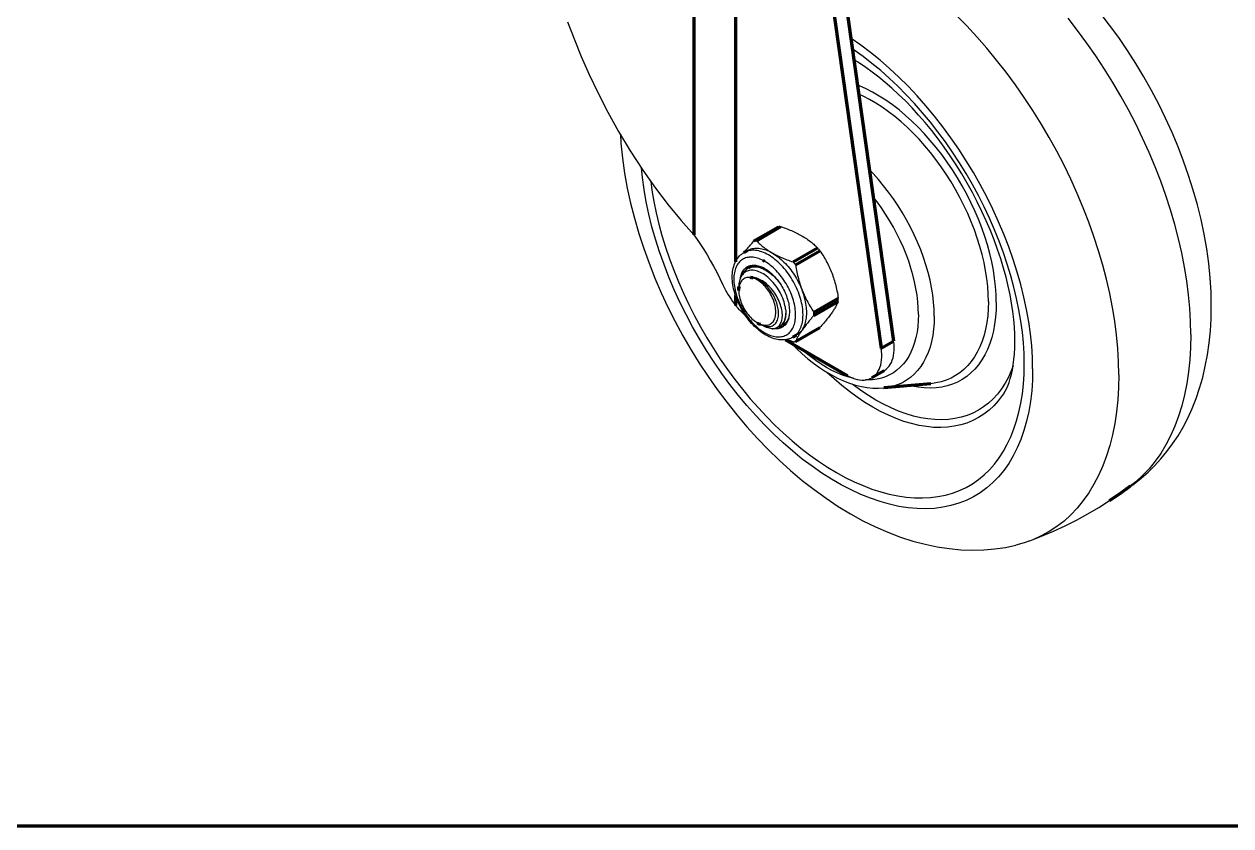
# Model space of a CAD drawing. Header units: millimetres. Extents: x 0 to 559, y 0 to 432.
# Drawn here: x 279.4 to 452, y 0 to 114.8 of the extents above; entities that cross this region are included whole.
import ezdxf

# ---------------------------------------------------------------- set-up
doc = ezdxf.new("R2010")
doc.units = ezdxf.units.MM
doc.layers.add('CAXA0', color=7, linetype='Continuous', lineweight=70)
doc.layers.add('CAXA3', color=7, linetype='Continuous', lineweight=25)

msp = doc.modelspace()

# ---------------------------------------------------------------- linework, layer by layer
at = {"layer": 'CAXA0', "color": 7, "linetype": 'Continuous', "lineweight": 70}
for p, q in [((375.183204, 136.073618), (375.183204, 84.60367)), ((381.138377, 134.200182), (381.138377, 80.735044)), ((395.49156, 127.961207), (403.768155, 69.402439)), ((393.7238, 126.940597), (402.000395, 68.381828)), ((383.785976, 83.731157), (387.275874, 85.746039)), ((384.138622, 83.76266), (387.62852, 85.777541)), ((382.3546, 82.0717), (382.884928, 82.377883)), ((389.383927, 80.73435), (392.873825, 82.749232)), ((389.736573, 80.295656), (393.226471, 82.310538)), ((383.058967, 79.879665), (383.094343, 79.918703)), ((383.571508, 80.255131), (383.585851, 80.260996)), ((385.324256, 80.80647), (385.113439, 80.922327)), ((383.444253, 78.476051), (383.270644, 78.50322)), ((383.621893, 78.432206), (383.444253, 78.476051)), ((381.611939, 76.621867), (381.611935, 77.145572)), ((381.66987, 77.224942), (381.637964, 77.034271)), ((381.138377, 75.928496), (381.138377, 74.515244)), ((392.359226, 73.536181), (395.849124, 75.551062)), ((392.359226, 73.065984), (395.849124, 75.080866)), ((384.263533, 72.029119), (384.586138, 71.842858)), ((384.540739, 71.885847), (384.723694, 71.810005)), ((387.449104, 71.445565), (387.45969, 71.445281)), ((388.137661, 71.763896), (388.00159, 71.708256)), ((388.267132, 71.830968), (388.137661, 71.763896)), ((389.736573, 69.334819), (393.226471, 71.3497)), ((388.283186, 69.58576), (397.126977, 64.47991)), ((389.354569, 69.947326), (389.884897, 70.253509)), ((402.000395, 68.381828), (403.768155, 69.402439)), ((402.394721, 65.153851), (400.626962, 64.13324)), ((409.064986, 63.301336), (402.355094, 62.684721)), ((436.172307, 47.594134), (437.658043, 48.672424)), ((434.6528, 46.563648), (436.172307, 47.594134)), ((436.977577, 48.178568), (437.097214, 48.252333)), ((0, 0), (558.8, 0))]:
    msp.add_line(p, q, dxfattribs=at)
at = {"layer": 'CAXA3', "color": 7, "linetype": 'Continuous', "lineweight": 25}
for points in [[(435.970594, 64.58666), (435.934374, 66.444444), (435.825787, 68.3402), (435.64506, 70.269999), (435.392567, 72.229841), (435.068831, 74.215665), (434.674522, 76.223353), (434.21046, 78.248746), (433.677604, 80.287645), (433.07706, 82.335824), (432.410072, 84.389038), (431.678023, 86.443032), (430.882431, 88.493547), (430.024943, 90.536335), (429.107337, 92.567161), (428.131516, 94.581816), (427.099502, 96.576125), (426.013433, 98.545953), (424.875561, 100.487218), (423.688244, 102.395897), (422.453944, 104.268033), (421.175217, 106.099746), (419.854716, 107.88724), (418.495176, 109.626809), (417.099416, 111.314849), (415.670328, 112.947861), (414.210874, 114.522459), (412.72408, 116.035381)], [(449.203368, 74.398474), (449.161121, 76.419067), (449.035443, 78.462271), (448.827908, 80.524681), (448.539853, 82.604273), (448.172849, 84.696676), (447.729262, 86.794624), (447.211179, 88.893913), (446.620344, 90.991784), (445.95939, 93.082501), (445.230739, 95.161742), (444.436295, 97.226793), (443.578292, 99.273974), (442.659312, 101.298979), (441.681223, 103.299213), (440.645125, 105.27334), (439.5529, 107.21822), (438.406802, 109.130104), (437.208283, 111.006601), (435.959192, 112.84458), (434.661796, 114.640336), (433.318056, 116.390673)], [(357.119975, 115.103354), (358.056235, 112.644042), (359.090509, 110.12503), (360.239037, 107.537064), (361.512494, 104.87094), (362.909432, 102.150645), (364.428331, 99.418334), (366.096273, 96.640183), (367.888706, 93.869013), (369.714224, 91.267128), (371.530898, 88.883023), (373.357114, 86.662633), (375.183204, 84.60367)], [(446.282986, 70.320992), (446.246569, 72.18888), (446.137392, 74.094946), (445.955682, 76.035241), (445.701815, 78.005743), (445.376318, 80.002367), (444.979865, 82.020975), (444.513279, 84.057384), (443.977525, 86.107372), (443.373715, 88.16669), (442.703099, 90.231072), (441.967069, 92.296236), (441.167149, 94.357904), (440.304998, 96.411803), (439.382402, 98.453674), (438.401273, 100.479286), (437.363646, 102.484441), (436.27167, 104.464983), (435.12761, 106.416806), (433.933835, 108.335866), (432.692821, 110.218184), (431.40714, 112.05986), (430.079457, 113.857075), (428.712523, 115.606106)], [(423.647086, 65.417111), (423.611473, 67.059932), (423.506967, 68.730536), (423.333569, 70.428925), (423.090507, 72.15945), (422.778552, 73.91776), (422.400023, 75.690793), (421.954422, 77.478659), (421.442246, 79.281249), (420.867299, 81.085174), (420.229114, 82.890443), (419.528159, 84.697047), (418.769638, 86.491566), (417.953125, 88.273911), (417.079048, 90.044172), (416.153898, 91.7892), (415.177296, 93.508806), (414.149622, 95.203179), (413.078509, 96.859734), (411.963634, 98.478189), (410.805321, 100.058825), (409.612172, 101.589902), (408.383928, 103.071051), (407.120849, 104.502641), (405.832317, 105.874039), (404.518142, 107.184797), (403.178513, 108.435362), (401.823382, 109.616446), (400.452631, 110.727531), (399.066378, 111.769135), (397.674918, 112.733522), (397.640749, 112.755212)], [(422.447427, 66.109719), (422.416419, 67.60948), (422.325253, 69.133986), (422.173927, 70.683236), (421.961828, 72.260846), (421.68957, 73.863201), (421.358996, 75.479452), (420.969711, 77.109693), (420.52211, 78.75383), (420.019223, 80.400731), (419.460676, 82.050415), (418.846844, 83.702864), (418.181882, 85.346889), (417.465444, 86.982433), (416.697877, 88.609555), (415.884376, 90.217236), (415.024632, 91.805346), (414.118954, 93.374017), (413.173476, 94.912627), (412.187927, 96.420973), (411.162577, 97.899259), (410.104368, 99.337477), (409.013077, 100.735354), (407.888927, 102.093162), (406.739529, 103.401708), (405.564712, 104.660659), (404.364647, 105.870348), (403.147459, 107.022585), (401.913031, 108.116981), (400.661481, 109.153925), (399.401281, 110.126397), (398.132373, 111.033959), (397.858481, 111.214707)], [(421.119435, 69.367033), (421.101492, 70.365536), (421.046253, 71.412591), (420.951758, 72.505723), (420.816245, 73.64241), (420.63825, 74.819345), (420.416647, 76.032729), (420.150356, 77.279762), (419.838696, 78.556617), (419.481631, 79.858043), (419.079141, 81.17998), (418.631169, 82.519126), (418.138077, 83.871433), (417.60004, 85.23382), (417.018012, 86.601638), (416.394006, 87.96858), (415.729385, 89.330588), (415.025556, 90.683923), (414.285191, 92.022922), (413.510356, 93.343664), (412.703066, 94.642664), (411.866391, 95.915142), (411.002597, 97.158), (410.114504, 98.367635), (409.206464, 99.538864), (408.281589, 100.668694), (407.342772, 101.754691), (406.394465, 102.792994), (405.440165, 103.781282), (404.48291, 104.717996), (403.5268, 105.600828), (402.574845, 106.428819), (401.630806, 107.200604), (400.700236, 107.913832), (399.787183, 108.567893), (398.894333, 109.163442), (398.07698, 109.668777)], [(418.443518, 74.953185), (418.416727, 76.068828), (418.338489, 77.204261), (418.208804, 78.359483), (418.026966, 79.538115), (417.793681, 80.736537), (417.511064, 81.943885), (417.178665, 83.160239), (416.796934, 84.385518), (416.369331, 85.608616), (415.895438, 86.829513), (415.375673, 88.048228), (414.814748, 89.253714), (414.212288, 90.445851), (413.568667, 91.624758), (412.88972, 92.779749), (412.175126, 93.910607), (411.425206, 95.017549), (410.646757, 96.090541), (409.839521, 97.129273), (409.003757, 98.134055), (408.147042, 99.095778), (407.269183, 100.014051), (406.370373, 100.889265), (405.458759, 101.713487), (404.534224, 102.486253), (403.596884, 103.208026), (402.655238, 103.872263), (401.709245, 104.478442), (400.758945, 105.027086), (399.812952, 105.51322), (398.871306, 105.936278), (398.589187, 106.044795)], [(417.313603, 75.068138), (417.28848, 76.135065), (417.213187, 77.227761), (417.087953, 78.342907), (416.913157, 79.477117), (416.689331, 80.626946), (416.417155, 81.788902), (416.097455, 82.959457), (415.731202, 84.135055), (415.319508, 85.312126), (414.863624, 86.487096), (414.364934, 87.656395), (413.824953, 88.816474), (413.24532, 89.963809), (412.627796, 91.094915), (411.974257, 92.206357), (411.286687, 93.29476), (410.567173, 94.356818), (409.817903, 95.389307), (409.04115, 96.38909), (408.239274, 97.353131), (407.41471, 98.278502), (406.569962, 99.162393), (405.707596, 100.00212), (404.830231, 100.795132), (403.940531, 101.539021), (403.041198, 102.231528), (402.134964, 102.87055), (401.22458, 103.454146), (400.312812, 103.980544), (399.402428, 104.448144), (398.77499, 104.7302)], [(364.675362, 99.006876), (364.756357, 97.726516), (364.976253, 95.601075), (365.28164, 93.456387), (365.670836, 91.297772), (366.14091, 89.134887), (366.689293, 86.972932), (367.314079, 84.814359), (368.012258, 82.665419), (368.780701, 80.531754), (369.617515, 78.41535), (370.52141, 76.317374), (371.490486, 74.240947), (372.522195, 72.19056), (373.614418, 70.169671), (374.764631, 68.182416), (375.970725, 66.232109), (377.231298, 64.321041), (378.544102, 62.452936), (379.906866, 60.631485), (381.318432, 58.858963), (382.777187, 57.138455), (384.280376, 55.474392), (385.825407, 53.87086), (387.410748, 52.330831), (389.033518, 50.858631), (390.689323, 49.459655), (392.376622, 48.136638), (394.092532, 46.893447), (395.83095, 45.73588), (397.591748, 44.665425), (399.370777, 43.686203), (401.156134, 42.805549), (402.947862, 42.023778), (404.741571, 41.343327), (406.518685, 40.77035), (408.272229, 40.304554), (410.004645, 39.942868), (411.711226, 39.684146), (413.388917, 39.526524), (415.035797, 39.467895), (416.648222, 39.506076), (418.222914, 39.638526), (419.75738, 39.862513), (421.248837, 40.175084)], [(423.647086, 65.417111), (423.611473, 63.815412), (423.506967, 62.265477), (423.333569, 60.767306), (423.090507, 59.317439), (422.778552, 57.919335), (422.400023, 56.583381), (421.954422, 55.310038), (421.442246, 54.098845), (420.867299, 52.958796), (420.229114, 51.890423), (419.528159, 50.893195), (418.769638, 49.97452), (417.953125, 49.134981), (417.079048, 48.373996), (416.153898, 47.697215), (415.177296, 47.105265), (414.149622, 46.597521), (413.078509, 46.177753), (411.963634, 45.846616), (410.805321, 45.603455), (409.612172, 45.450076), (408.383928, 45.387148), (407.120849, 45.414003), (405.832317, 45.53044), (404.518142, 45.737127), (403.178513, 46.033397), (401.823382, 46.417049), (400.452631, 46.888734), (399.066378, 47.447801), (397.674918, 48.090098), (396.278213, 48.816244), (394.876301, 49.62562), (393.479596, 50.512213), (392.088136, 51.4766), (390.701883, 52.518204), (389.331133, 53.629289), (387.976001, 54.810373), (386.636372, 56.060938), (385.322197, 57.371695), (384.033665, 58.743093), (382.770586, 60.174684), (381.542343, 61.655833), (380.349194, 63.18691), (379.19088, 64.767546), (378.076005, 66.386001), (377.004892, 68.042556), (375.977218, 69.736929), (375.000616, 71.456535), (374.075467, 73.201563), (373.201389, 74.971824), (372.384876, 76.754169), (371.626356, 78.548688), (370.9254, 80.355292), (370.287215, 82.160561), (369.712268, 83.964486), (369.200092, 85.767076), (368.754492, 87.554942), (368.375962, 89.327975), (368.064007, 91.086285), (367.820945, 92.81681), (367.680685, 94.190621)], [(409.574611, 72.983493), (409.550112, 73.969876), (409.476698, 74.981211), (409.354616, 76.014074), (409.184281, 77.064971), (408.966267, 78.130347), (408.701315, 79.206596), (408.390318, 80.290076), (408.034331, 81.377121), (407.634557, 82.464054), (407.19235, 83.547196), (406.709205, 84.622882), (406.186757, 85.687473), (405.626774, 86.737367), (405.031152, 87.76901), (404.401904, 88.778912), (403.741161, 89.763656), (403.051159, 90.719909), (402.334231, 91.644437), (401.592804, 92.534111), (400.829387, 93.38592), (400.300995, 93.933372)], [(369.02212, 92.253574), (369.192686, 90.984889), (369.464944, 89.382534), (369.795518, 87.766283), (370.184803, 86.136042), (370.632405, 84.491905), (371.135291, 82.845004), (371.693838, 81.19532), (372.30767, 79.542871), (372.972632, 77.898846), (373.68907, 76.263302), (374.456638, 74.63618), (375.270138, 73.028499), (376.129882, 71.440389), (377.03556, 69.871718), (377.981038, 68.333108), (378.966587, 66.824762), (379.991938, 65.346476), (381.050147, 63.908258), (382.141438, 62.510381), (383.265587, 61.152573), (384.414985, 59.844027), (385.589802, 58.585076), (386.789867, 57.375387), (388.007056, 56.22315), (389.241483, 55.128754), (390.493033, 54.09181), (391.753233, 53.119338), (393.022142, 52.211775), (394.299699, 51.368685), (395.577257, 50.595775), (396.854815, 49.893522), (398.132373, 49.261449), (399.401281, 48.703835), (400.661481, 48.221187), (401.913031, 47.812997), (403.147459, 47.482032), (404.364647, 47.228813), (405.564712, 47.052818), (406.739529, 46.955237), (407.888927, 46.936603), (409.013077, 46.996384), (410.104368, 47.134175), (411.162577, 47.350506), (412.187927, 47.644846), (413.173476, 48.015204), (414.118954, 48.462095), (415.024632, 48.985003), (415.884376, 49.580388), (416.697877, 50.248741), (417.465444, 50.989572), (418.181882, 51.797864), (418.846844, 52.674075), (419.460676, 53.617747), (420.019223, 54.622491), (420.52211, 55.688722), (420.969711, 56.816025), (421.358996, 57.996768), (421.68957, 59.231314), (421.961828, 60.519299), (422.173927, 61.852005), (422.325253, 63.226523), (422.416419, 64.645761), (422.447427, 66.109719)], [(407.31478, 73.2134), (407.291905, 74.114537), (407.225304, 75.032016), (407.114976, 75.965836), (406.960254, 76.919262), (406.761806, 77.88903), (406.521634, 78.865351), (406.239317, 79.848291), (405.915276, 80.837784), (405.552783, 81.823842), (405.151448, 82.806431), (404.711661, 83.785584), (404.237861, 84.751419), (403.729703, 85.7038), (403.187532, 86.642862), (402.61682, 87.559127), (402.01728, 88.452364), (401.389198, 89.322802), (400.855303, 90.011521)], [(375.183204, 84.60367), (375.659155, 83.928474), (376.133673, 83.223504), (376.605832, 82.488635), (377.074003, 81.724023), (377.537911, 80.929367), (377.998521, 80.103745), (378.455322, 79.246684), (378.906448, 78.358325), (379.350659, 77.438568)], [(387.275874, 85.746039), (387.333606, 85.753938), (387.391766, 85.760779), (387.450347, 85.76656), (387.509338, 85.771281), (387.568732, 85.774942), (387.62852, 85.777541)], [(387.62852, 85.777541), (387.858449, 85.700114), (388.083516, 85.621742), (388.303721, 85.542424), (388.518768, 85.462316), (388.728954, 85.381263), (388.935161, 85.298802), (389.137536, 85.214896), (389.335932, 85.129583), (389.530796, 85.042508), (389.722242, 84.953619), (389.910156, 84.862969), (390.094632, 84.770369), (390.275704, 84.675755), (390.453338, 84.579192), (390.627535, 84.480678)], [(382.449071, 82.126243), (382.470827, 82.15494), (382.572518, 82.28655), (382.677618, 82.420228), (382.786063, 82.555893), (382.897918, 82.693626), (383.013359, 82.833752), (383.132288, 82.976166), (383.254804, 83.120972), (383.381383, 83.268811), (383.512184, 83.419894), (383.647049, 83.57401), (383.785976, 83.731157)], [(383.785976, 83.731157), (383.843708, 83.739056), (383.901868, 83.745897), (383.960449, 83.751678), (384.01944, 83.7564), (384.078834, 83.760061), (384.138622, 83.76266)], [(384.138622, 83.76266), (384.272734, 83.629913), (384.408483, 83.499973), (384.545868, 83.37284), (384.684623, 83.248685), (384.825016, 83.127337), (384.967846, 83.008285), (385.113179, 82.891447), (385.26095, 82.776905), (385.411771, 82.664402), (385.565735, 82.553873), (385.72275, 82.445383), (385.883142, 82.338878), (386.047021, 82.234339), (386.214278, 82.131784), (386.384912, 82.031213)], [(390.627535, 84.480678), (390.798193, 84.380093), (390.965469, 84.277526), (391.129365, 84.172975), (391.28977, 84.066459), (391.446794, 83.95796), (391.600764, 83.847425), (391.751585, 83.734921), (391.899351, 83.62038), (392.044672, 83.503549), (392.187479, 83.384516), (392.327841, 83.263193), (392.466575, 83.139055), (392.603953, 83.011929), (392.739703, 82.881987), (392.873825, 82.749232)], [(385.479591, 70.25685), (385.242917, 70.400003), (385.008228, 70.554924), (384.775917, 70.721214), (384.546331, 70.898497), (384.319884, 71.086341), (384.097077, 71.284212), (383.878322, 71.491628), (383.663964, 71.708149), (383.454426, 71.933248), (383.250077, 72.166426), (383.051275, 72.407185), (382.858423, 72.654945), (382.671926, 72.909089), (382.492048, 73.16917), (382.318979, 73.434854), (382.153014, 73.705663), (381.994505, 73.981003), (381.843739, 74.260364), (381.701026, 74.543175), (381.566639, 74.828905), (381.440808, 75.117105), (381.32381, 75.407203), (381.215899, 75.698659), (381.117264, 75.991093), (381.028116, 76.284097), (380.948751, 76.576964), (380.879453, 76.868884), (380.820436, 77.159208), (380.771853, 77.447494), (380.733867, 77.733294), (380.706636, 78.016227), (380.690347, 78.295608), (380.685156, 78.57061), (380.691188, 78.841118), (380.708567, 79.106242), (380.737213, 79.364159), (380.777007, 79.614298), (380.827882, 79.856508), (380.889559, 80.089802), (380.96186, 80.313923), (381.04458, 80.528564), (381.137202, 80.732816), (381.239276, 80.92626), (381.350559, 81.108936), (381.470697, 81.280666), (381.59924, 81.441186), (381.735807, 81.590371), (381.880096, 81.728187), (382.031688, 81.854476), (382.19003, 81.969024), (382.3546, 82.0717)], [(385.113439, 80.922327), (384.903976, 81.025974), (384.695868, 81.117413), (384.488629, 81.196807), (384.282745, 81.263993), (384.079673, 81.318476), (383.879452, 81.360159), (383.682042, 81.38914), (383.488785, 81.405222), (383.299712, 81.408315), (383.114791, 81.398509), (382.935276, 81.375869), (382.761201, 81.34031), (382.592531, 81.291917), (382.430408, 81.231019), (382.274877, 81.157531), (382.125892, 81.071537), (381.984463, 80.97362), (381.85064, 80.863699), (381.724374, 80.741856), (381.606518, 80.608914), (381.49713, 80.464798), (381.396152, 80.309585), (381.30427, 80.144324), (381.221543, 79.968949), (381.147911, 79.783526), (381.083872, 79.589313), (381.029491, 79.386248), (380.984704, 79.174392), (380.949813, 78.955179), (380.924885, 78.728559), (380.909854, 78.494583), (380.904821, 78.254834), (380.909854, 78.009274), (380.924885, 77.757941), (380.949813, 77.502538), (380.984704, 77.243038), (381.029492, 76.979466), (381.083872, 76.713609), (381.147911, 76.445451), (381.221544, 76.175008), (381.30427, 75.90411), (381.396153, 75.632755), (381.49713, 75.360946), (381.606519, 75.090523), (381.724374, 74.821496), (381.850641, 74.553855), (381.984463, 74.289413), (382.125893, 74.028191), (382.274878, 73.770168), (382.430409, 73.517092), (382.592532, 73.268994), (382.761202, 73.025843), (382.935277, 72.789284), (383.114793, 72.559363), (383.299713, 72.336034), (383.488787, 72.120809), (383.682044, 71.913742), (383.879453, 71.714778), (384.079675, 71.525271), (384.282747, 71.345273), (384.48863, 71.17473), (384.695868, 71.014831), (384.903976, 70.865973), (385.113439, 70.727759), (385.324256, 70.60019)], [(385.854584, 81.72503), (385.619065, 81.85453), (385.384079, 81.97079), (385.150159, 82.073545), (384.917835, 82.162564), (384.687633, 82.237643), (384.460074, 82.298614), (384.235675, 82.345339), (384.014942, 82.37771), (383.798377, 82.395656), (383.58647, 82.399134), (383.379701, 82.388139), (383.178538, 82.362693), (382.983438, 82.322856), (382.794841, 82.268717), (382.613176, 82.200399), (382.438854, 82.118056), (382.3546, 82.0717)], [(382.884928, 82.377883), (383.040938, 82.460261), (383.203307, 82.530938), (383.371731, 82.589784), (383.545891, 82.636686), (383.725454, 82.671556), (383.910079, 82.694326), (384.099414, 82.704955), (384.293098, 82.703422), (384.490764, 82.68973), (384.692035, 82.663905), (384.896528, 82.625996), (385.103853, 82.576076), (385.313617, 82.514239), (385.525419, 82.440604), (385.738857, 82.355311), (385.953524, 82.258522), (386.169013, 82.15042), (386.384912, 82.031213)], [(389.354569, 69.947326), (389.4369, 69.997151), (389.595369, 70.106951), (389.745365, 70.230122), (389.886546, 70.366386), (390.018594, 70.515433), (390.141209, 70.676926), (390.254114, 70.8505), (390.357052, 71.035759), (390.44979, 71.232287), (390.532119, 71.439636), (390.603852, 71.657337), (390.664826, 71.884897), (390.714904, 72.121801), (390.753971, 72.367512), (390.78194, 72.621473), (390.798746, 72.883109), (390.804352, 73.151828), (390.798746, 73.42702), (390.78194, 73.708062), (390.753971, 73.994318), (390.714904, 74.285139), (390.664826, 74.579866), (390.603852, 74.877832), (390.532119, 75.178361), (390.44979, 75.480773), (390.357052, 75.784383), (390.254114, 76.088503), (390.141209, 76.392444), (390.018594, 76.695518), (389.886546, 76.997037), (389.745365, 77.29632), (389.595369, 77.592687), (389.4369, 77.885468), (389.270315, 78.174), (389.095993, 78.457628), (388.914327, 78.73571), (388.725731, 79.007617), (388.53063, 79.272732), (388.329468, 79.530454), (388.122698, 79.780201), (387.910791, 80.021406), (387.694226, 80.253522), (387.473494, 80.476025), (387.249094, 80.688409), (387.021536, 80.890194), (386.791334, 81.080923), (386.559009, 81.260164), (386.325089, 81.42751), (386.090104, 81.582582), (385.854584, 81.72503)], [(386.384912, 82.031213), (386.559134, 81.932686), (386.736791, 81.836112), (386.917882, 81.741489), (387.102377, 81.648881), (387.290306, 81.558225), (387.481762, 81.469333), (387.67663, 81.382259), (387.875024, 81.296948), (388.077386, 81.213049), (388.283561, 81.130602), (388.493703, 81.049566), (388.70872, 80.96947), (388.928914, 80.890156), (389.153983, 80.811783), (389.383927, 80.73435)], [(386.384912, 82.031213), (386.600812, 81.901127), (386.8163, 81.760409), (387.030968, 81.609327), (387.244406, 81.448169), (387.456208, 81.277242), (387.665971, 81.09687), (387.873297, 80.907397), (388.077789, 80.709183), (388.27906, 80.502606), (388.476726, 80.288058), (388.670411, 80.065949), (388.859746, 79.8367), (389.04437, 79.600747), (389.223933, 79.358541), (389.398093, 79.110541), (389.566518, 78.85722), (389.728887, 78.59906), (389.884891, 78.336551), (390.034233, 78.070194), (390.176629, 77.800496), (390.311808, 77.527969), (390.439512, 77.253132), (390.559498, 76.97651), (390.671537, 76.698627)], [(392.873825, 82.749232), (392.933613, 82.677596), (392.993008, 82.605355), (393.051999, 82.532518), (393.110579, 82.459095), (393.16874, 82.385098), (393.226471, 82.310538)], [(393.226471, 82.310538), (393.36539, 82.103633), (393.500253, 81.896931), (393.63106, 81.69043), (393.757657, 81.484486), (393.880198, 81.278744), (393.999146, 81.072141), (394.114594, 80.864568), (394.226449, 80.656134), (394.334891, 80.446111), (394.439985, 80.23437), (394.541666, 80.02104), (394.639925, 79.805782), (394.734759, 79.588481), (394.826171, 79.369251), (394.91416, 79.148092)], [(384.710928, 79.233234), (384.502359, 79.324297), (384.295608, 79.399526), (384.091326, 79.458655), (383.889963, 79.501463), (383.692693, 79.527614), (383.501165, 79.536955), (383.316558, 79.529676), (383.138994, 79.506037), (382.968493, 79.466145), (382.80565, 79.41015), (382.651141, 79.338295), (382.505189, 79.250633), (382.368386, 79.147382), (382.241363, 79.028873), (382.124481, 78.895234), (382.018049, 78.746408), (381.92296, 78.583201), (381.840226, 78.407323), (381.770138, 78.219802), (381.712771, 78.021335), (381.66837, 77.813563), (381.636888, 77.597773), (381.618137, 77.374764), (381.611935, 77.145572)], [(381.841624, 78.410294), (381.858812, 78.512821), (381.898104, 78.68892), (381.945782, 78.857191), (382.001908, 79.017575), (382.06642, 79.170131), (382.138837, 79.313727), (382.21922, 79.448294), (382.307509, 79.573901), (382.403049, 79.689613), (382.505893, 79.795357), (382.615988, 79.891208), (382.732516, 79.976452), (382.824153, 80.033359)], [(382.111274, 78.876766), (382.191261, 79.038836), (382.290402, 79.20343), (382.400768, 79.354584), (382.521967, 79.49174), (382.653564, 79.614391), (382.795088, 79.722088), (382.907461, 79.79282)], [(382.678003, 79.632988), (382.704387, 79.681661), (382.792659, 79.81834)], [(382.792659, 79.81834), (382.889549, 79.944973), (382.994265, 80.060522), (383.102837, 80.161158)], [(382.824153, 80.033359), (382.855524, 80.051011), (382.984965, 80.114964), (383.119878, 80.167836), (383.260303, 80.209545), (383.406199, 80.240172), (383.556482, 80.259491), (383.711186, 80.267417)], [(382.907461, 79.79282), (382.946028, 79.814437), (383.105837, 79.891104)], [(385.325671, 79.783715), (385.260413, 79.816003), (385.038375, 79.909754), (384.816781, 79.986976), (384.595471, 80.04724), (384.376563, 80.08948), (384.162105, 80.113064), (383.952917, 80.117781), (383.750023, 80.103491), (383.555552, 80.070427), (383.370697, 80.019162), (383.195548, 79.950108), (383.04879, 79.874416)], [(383.094343, 79.918703), (383.203006, 80.019429), (383.319221, 80.10946), (383.442037, 80.188058), (383.571508, 80.255131)], [(383.105837, 79.891104), (383.273936, 79.951813), (383.449712, 79.996348), (383.632527, 80.024556), (383.821711, 80.036345), (384.016575, 80.031686), (384.216406, 80.010611), (384.42047, 79.973216), (384.628022, 79.919657), (384.838299, 79.850154), (385.050531, 79.764983), (385.263938, 79.664485), (385.477737, 79.549056), (385.691144, 79.419147), (385.903376, 79.275269), (386.113653, 79.11798), (386.321205, 78.947894), (386.525269, 78.76567), (386.7251, 78.572016), (386.919964, 78.36768), (387.109148, 78.153453), (387.291963, 77.930163), (387.467739, 77.698673), (387.610638, 77.495673)], [(383.711186, 80.267417), (383.870278, 80.264035), (384.032576, 80.249369), (384.198103, 80.223336), (384.366837, 80.186019), (384.537523, 80.137696), (384.710176, 80.078284), (384.884783, 80.007867), (385.060045, 79.926966), (385.235967, 79.835504)], [(385.235967, 79.835504), (385.412546, 79.733559), (385.588468, 79.621887), (385.76373, 79.500418), (385.938337, 79.369222), (386.11099, 79.229275), (386.281676, 79.080511), (386.45041, 78.922995), (386.615937, 78.757898), (386.778235, 78.585163), (386.937327, 78.404846), (387.092031, 78.218287), (387.242314, 78.02544), (387.38821, 77.82635), (387.528635, 77.622497), (387.663548, 77.413845), (387.792989, 77.200429), (387.915997, 76.983835), (388.032525, 76.76404), (388.14262, 76.541065), (388.245464, 76.316569), (388.341004, 76.09054), (388.429293, 75.862988), (388.509676, 75.635605), (388.582093, 75.408391), (388.646605, 75.181344), (388.702731, 74.956153), (388.750409, 74.73283), (388.789701, 74.511361), (388.820316, 74.293392), (388.842156, 74.07947), (388.855319, 73.869049), (388.859805, 73.662126)], [(385.744537, 80.540687), (385.535074, 80.678901), (385.324256, 80.80647)], [(385.324256, 70.60019), (385.535074, 70.484333), (385.744537, 70.380686), (385.952645, 70.289247), (386.159884, 70.209853), (386.365768, 70.142667), (386.56884, 70.088184), (386.769061, 70.046501), (386.966471, 70.01752), (387.159728, 70.001439), (387.348801, 69.998345), (387.533722, 70.008151), (387.713237, 70.030791), (387.887312, 70.06635), (388.055982, 70.114743), (388.218105, 70.175641), (388.373636, 70.249129), (388.522621, 70.335123), (388.66405, 70.43304), (388.797873, 70.542961), (388.924139, 70.664805), (389.041995, 70.797747), (389.151383, 70.941862), (389.252361, 71.097075), (389.344243, 71.262336), (389.42697, 71.437711), (389.500602, 71.623134), (389.564641, 71.817348), (389.619022, 72.020412), (389.663809, 72.232269), (389.6987, 72.451482), (389.723628, 72.678101), (389.738659, 72.912078), (389.743692, 73.151826), (389.738659, 73.397386), (389.723628, 73.648719), (389.6987, 73.904122), (389.663809, 74.163623), (389.619021, 74.427194), (389.564641, 74.693051), (389.500602, 74.961209), (389.426969, 75.231652), (389.344243, 75.50255), (389.25236, 75.773905), (389.151383, 76.045715), (389.041994, 76.316138), (388.924139, 76.585165), (388.797872, 76.852805), (388.66405, 77.117247), (388.52262, 77.378469), (388.373635, 77.636492), (388.218104, 77.889569), (388.055981, 78.137666), (387.887311, 78.380817), (387.713236, 78.617376), (387.53372, 78.847297), (387.3488, 79.070627), (387.159726, 79.285852), (386.966469, 79.492919), (386.76906, 79.691882), (386.568838, 79.881389), (386.365766, 80.061388), (386.159883, 80.231931), (385.952645, 80.391829), (385.744537, 80.540687)], [(389.383927, 80.73435), (389.443715, 80.662715), (389.503109, 80.590473), (389.562101, 80.517636), (389.620681, 80.444214), (389.678842, 80.370217), (389.736573, 80.295656)], [(389.736573, 80.295656), (389.779675, 80.033432), (389.82522, 79.775162), (389.873208, 79.520846), (389.923512, 79.270855), (389.97626, 79.024818), (390.031831, 78.781625), (390.090237, 78.541118), (390.151466, 78.303455), (390.215866, 78.068005), (390.283478, 77.834624), (390.35426, 77.603455), (390.428435, 77.374291), (390.506077, 77.147064), (390.587111, 76.921843), (390.671537, 76.698627)], [(381.841157, 77.734831), (381.772019, 77.576877), (381.714646, 77.406086), (381.66987, 77.224942)], [(383.270644, 78.50322), (383.101009, 78.513952), (382.937811, 78.508088), (382.781143, 78.485386), (382.630912, 78.446088), (382.489297, 78.390763), (382.356426, 78.319177), (382.232171, 78.231564), (382.118337, 78.129196), (382.015075, 78.011856), (381.922233, 77.879762), (381.841157, 77.734831)], [(387.298615, 73.560062), (387.282882, 73.765712), (387.256249, 73.976825), (387.218727, 74.192603), (387.170252, 74.412691), (387.110995, 74.63577), (387.041574, 74.859523), (386.962563, 75.082541), (386.874225, 75.304446), (386.776961, 75.524464), (386.671465, 75.741292), (386.558018, 75.954593), (386.436267, 76.165007), (386.30638, 76.372), (386.168962, 76.574379), (386.024162, 76.771692), (385.87208, 76.963483), (385.713553, 77.148386), (385.549941, 77.32467), (385.381786, 77.491704), (385.209856, 77.64868), (385.036023, 77.793994), (384.861733, 77.926755), (384.687003, 78.047258), (384.511593, 78.155803), (384.336248, 78.25197), (384.161563, 78.335474), (383.987066, 78.406459), (383.813081, 78.464542), (383.640708, 78.509109), (383.470675, 78.53976)], [(387.673649, 72.073224), (387.733024, 72.238355), (387.780339, 72.414595), (387.815417, 72.601155), (387.83813, 72.797208), (387.848401, 73.001892), (387.846201, 73.214308), (387.831552, 73.433524), (387.80453, 73.658582), (387.765258, 73.88852), (387.713905, 74.122368), (387.650687, 74.359134), (387.575873, 74.597805), (387.489774, 74.83737), (387.39275, 75.076816), (387.285201, 75.315135), (387.167569, 75.551331), (387.040339, 75.784415), (386.904031, 76.013416), (386.759195, 76.237391), (386.606423, 76.455413), (386.446334, 76.666582), (386.279571, 76.870036), (386.106807, 77.064944), (385.928741, 77.250508), (385.746089, 77.425976), (385.559586, 77.59064), (385.369979, 77.743841), (385.178027, 77.884969), (384.984497, 78.013469), (384.790157, 78.128844), (384.595769, 78.230658), (384.4021, 78.318528), (384.209912, 78.392135), (384.019944, 78.451225), (383.832935, 78.495602), (383.64961, 78.525136), (383.470675, 78.53976)], [(386.915262, 73.560061), (386.908547, 73.779194), (386.889237, 74.002516), (386.857332, 74.230027), (386.812555, 74.462874), (386.755183, 74.69991), (386.686045, 74.937696), (386.604969, 75.176243), (386.512127, 75.41554), (386.408865, 75.652113), (386.295031, 75.885923), (386.170776, 76.11701), (386.037905, 76.342019), (385.89629, 76.560863), (385.746059, 76.77363), (385.589391, 76.977232), (385.426193, 77.171537), (385.256558, 77.356678), (385.082949, 77.529971), (384.905309, 77.691242), (384.723694, 77.840665), (384.540739, 77.976077), (384.356427, 78.097272), (384.170775, 78.204456), (383.986463, 78.296081), (383.803508, 78.371923), (383.621893, 78.432206)], [(388.31278, 73.955932), (388.275099, 74.210523), (388.224413, 74.470404), (388.160781, 74.734577), (388.084201, 75.002382), (387.994925, 75.272378), (387.893627, 75.542348), (387.780784, 75.811075), (387.656828, 76.077582), (387.522675, 76.340039), (387.3792, 76.597026), (387.226866, 76.847979), (387.066064, 77.092401), (386.897492, 77.329319), (386.721816, 77.557882), (386.53932, 77.777739), (386.350592, 77.988125), (386.156455, 78.188067), (385.957527, 78.376875), (385.75438, 78.553918), (385.547979, 78.71827), (385.339568, 78.868926), (385.130203, 79.005183), (384.920472, 79.126723), (384.710928, 79.233234)], [(394.91416, 79.148092), (394.998598, 78.924845), (395.079641, 78.699596), (395.15729, 78.472344), (395.23147, 78.243159), (395.302256, 78.011971), (395.369869, 77.77858), (395.434268, 77.543125), (395.495494, 77.305467), (395.553894, 77.064976), (395.609456, 76.821822), (395.662192, 76.575836), (395.712488, 76.325881), (395.760473, 76.071577), (395.806018, 75.813304), (395.849124, 75.551062)], [(379.350659, 77.438568), (379.533907, 77.067718), (379.722964, 76.708204), (379.917419, 76.359778), (380.118127, 76.021269), (380.323261, 75.693316), (380.528539, 75.378534), (380.732407, 75.077795), (380.935803, 74.790062), (381.138377, 74.515244)], [(381.637964, 77.034271), (381.618654, 76.833246), (381.611939, 76.621867)], [(381.611939, 76.621841), (381.618654, 76.402734), (381.637964, 76.179412), (381.66987, 75.951901), (381.714646, 75.719054), (381.772018, 75.482017), (381.841156, 75.244231), (381.922232, 75.005684), (382.015074, 74.766388), (382.118336, 74.529814), (382.232171, 74.296004), (382.356425, 74.064918), (382.489297, 73.839908), (382.630911, 73.621065), (382.781143, 73.408298), (382.937811, 73.204695), (383.101009, 73.010391), (383.270644, 72.82525), (383.444252, 72.651957), (383.621893, 72.490686), (383.803507, 72.341263), (383.986462, 72.205851), (384.170774, 72.084656), (384.263533, 72.029255)], [(390.671537, 76.698627), (390.759539, 76.477438), (390.850962, 76.258181), (390.945807, 76.040858), (391.044077, 75.825581), (391.145768, 75.612236), (391.250868, 75.400487), (391.359313, 75.190463), (391.471167, 74.982035), (391.586609, 74.774476), (391.705538, 74.567907), (391.828054, 74.362209), (391.954633, 74.156295), (392.085434, 73.949805), (392.220298, 73.7431), (392.359226, 73.536181)], [(391.166021, 75.034669), (391.10559, 75.308963), (391.036173, 75.585173), (390.957902, 75.862773), (390.870926, 76.141236), (390.77541, 76.420031), (390.671537, 76.698627)], [(382.568992, 73.057919), (382.301935, 73.291097), (382.001709, 73.574056), (381.708179, 73.871988), (381.420402, 74.185717), (381.138377, 74.515244)], [(390.671537, 70.98311), (390.77541, 71.141767), (390.870926, 71.310272), (390.957902, 71.488306), (391.036173, 71.675529), (391.10559, 71.871584), (391.166021, 72.0761), (391.217351, 72.288685), (391.259482, 72.508937), (391.292334, 72.736434), (391.315845, 72.970745), (391.329969, 73.211424), (391.33468, 73.458011), (391.329969, 73.710038), (391.315845, 73.967026), (391.292334, 74.228484), (391.259482, 74.493915), (391.217351, 74.762814), (391.166021, 75.034669)], [(395.849124, 75.080866), (395.806022, 74.979049), (395.760478, 74.876502), (395.71249, 74.773227), (395.662185, 74.669414), (395.609437, 74.564873), (395.553866, 74.459027), (395.49546, 74.351825), (395.434231, 74.243319), (395.369832, 74.133084), (395.30222, 74.021053), (395.231437, 73.907293), (395.157262, 73.791587), (395.079621, 73.673862), (394.998587, 73.554192), (394.91416, 73.432575)], [(395.849124, 75.080866), (395.850586, 75.13225), (395.851683, 75.183857), (395.852414, 75.235683), (395.85278, 75.287726), (395.85278, 75.339981), (395.852414, 75.392446), (395.851683, 75.445117), (395.850586, 75.49799), (395.849124, 75.551062)], [(418.443518, 74.953185), (418.416727, 73.868476), (418.338489, 72.823383), (418.208804, 71.817905), (418.026966, 70.849236), (417.793681, 69.920182), (417.511064, 69.039166), (417.178665, 68.206624), (416.796934, 67.422119), (416.369331, 66.692764), (415.895438, 66.019059), (415.375673, 65.400503), (414.814748, 64.842703), (414.212288, 64.346212), (413.568667, 63.910477), (412.88972, 63.539449), (412.175126, 63.233714), (411.425206, 62.992686), (410.646757, 62.818549), (409.839521, 62.711911), (409.003757, 62.672165), (408.147042, 62.699669), (407.269183, 62.795037), (406.370373, 62.957656), (406.089869, 63.027933)], [(417.313603, 75.068138), (417.28848, 74.03022), (417.213187, 73.024463), (417.087953, 72.053922), (416.913157, 71.121544), (416.689331, 70.230161), (416.417155, 69.382479), (416.097455, 68.581074), (415.731202, 67.828379), (415.319508, 67.12668), (414.863624, 66.478108), (414.364934, 65.884633), (413.824953, 65.348057), (413.24532, 64.870009), (412.627796, 64.451942), (411.974257, 64.095125), (411.286687, 63.800642), (410.567173, 63.569387), (409.817903, 63.402062), (409.064986, 63.301336)], [(437.097214, 48.252333), (438.15126, 48.9851), (439.170717, 49.780474), (440.151531, 50.636391), (441.092485, 51.552854), (441.994679, 52.5328), (442.855654, 53.576195), (443.672129, 54.681801), (444.443382, 55.851892), (445.167304, 57.087475), (445.840164, 58.386724), (446.458896, 59.748221), (447.021762, 61.173346), (447.525499, 62.65971), (447.965994, 64.199893), (448.342069, 65.79385), (448.652054, 67.439597), (448.89331, 69.125709), (449.065438, 70.846959), (449.16885, 72.605083), (449.203368, 74.398474)], [(384.586187, 71.842829), (384.782047, 71.737657), (384.966362, 71.653287), (385.148812, 71.584087), (385.328857, 71.530326), (385.505436, 71.492389), (385.678046, 71.470459), (385.846326, 71.464764), (386.008998, 71.475537), (386.164303, 71.502632), (386.311254, 71.545615), (386.449682, 71.604167), (386.579216, 71.67796), (386.69934, 71.766561), (386.809583, 71.869476), (386.909641, 71.986313), (386.999109, 72.116537), (387.0776, 72.259522), (387.144841, 72.414737), (387.200554, 72.581585), (387.244447, 72.759252), (387.276298, 72.946814), (387.295979, 73.143377), (387.303425, 73.348098), (387.298615, 73.560062)], [(384.723694, 71.810005), (384.905308, 71.749722), (385.082948, 71.705876), (385.256557, 71.678707), (385.426192, 71.667976), (385.58939, 71.673839), (385.746058, 71.696542), (385.89629, 71.73584), (386.037904, 71.791165), (386.170776, 71.862751), (386.29503, 71.950364), (386.408865, 72.052732), (386.512127, 72.170071), (386.604969, 72.302166), (386.686045, 72.447096), (386.755183, 72.605051), (386.812555, 72.775841), (386.857332, 72.956986), (386.889237, 73.147657), (386.908547, 73.348682), (386.915262, 73.560061)], [(388.31278, 73.955932), (388.326793, 73.7166), (388.328816, 73.483572), (388.318832, 73.257688), (388.296863, 73.039742), (388.26298, 72.830541), (388.217307, 72.630896), (388.160014, 72.441538), (388.091302, 72.263126), (388.011417, 72.0963), (387.920644, 71.941656), (387.819308, 71.799748), (387.707771, 71.671085), (387.586434, 71.556128), (387.455729, 71.455289), (387.345694, 71.385582)], [(388.859805, 73.662126), (388.855319, 73.460384), (388.842156, 73.265161), (388.820316, 73.076458), (388.789701, 72.893839), (388.750409, 72.717741), (388.702731, 72.54947), (388.646605, 72.389085), (388.582093, 72.236529), (388.509676, 72.092933), (388.429293, 71.958366), (388.341004, 71.83276), (388.245464, 71.717047), (388.14262, 71.611303), (388.032525, 71.515453), (387.915997, 71.430208), (387.82436, 71.373301)], [(388.31278, 73.955932), (388.334413, 73.706066), (388.342521, 73.463378), (388.337089, 73.228868), (388.318155, 73.003488), (388.285813, 72.788192), (388.240224, 72.583928), (388.181608, 72.391553), (388.110226, 72.211842), (388.026396, 72.045542), (387.930486, 71.893341)], [(388.760262, 72.761901), (388.721169, 72.647067), (388.647467, 72.477645), (388.562191, 72.321055), (388.46569, 72.177906), (388.358356, 72.048755), (388.240623, 71.934109)], [(392.359226, 73.065984), (392.220307, 72.908847), (392.085444, 72.754733), (391.954637, 72.603642), (391.82804, 72.455783), (391.705499, 72.310946), (391.586552, 72.16851), (391.471104, 72.028375), (391.359249, 71.890641), (391.250806, 71.754978), (391.145713, 71.621307), (391.044031, 71.489707), (390.945772, 71.360096), (390.850938, 71.232446), (390.759527, 71.106784), (390.671537, 70.98311)], [(392.359226, 73.065984), (392.360688, 73.117368), (392.361785, 73.168975), (392.362516, 73.220802), (392.362882, 73.272844), (392.362882, 73.3251), (392.362516, 73.377565), (392.361785, 73.430235), (392.360688, 73.483108), (392.359226, 73.536181)], [(394.91416, 73.432575), (394.826158, 73.308884), (394.734735, 73.183206), (394.63989, 73.055541), (394.541621, 72.925918), (394.43993, 72.794308), (394.33483, 72.660629), (394.226384, 72.524964), (394.11453, 72.387231), (393.999089, 72.247106), (393.88016, 72.104692), (393.757644, 71.959886), (393.631064, 71.812047), (393.500263, 71.660963), (393.365399, 71.506848), (393.226471, 71.3497)], [(407.31478, 73.2134), (407.291905, 72.338676), (407.225304, 71.4981), (407.114976, 70.691672), (406.960254, 69.916899), (406.761806, 69.176275), (406.521634, 68.477274), (406.239317, 67.820319), (405.915276, 67.204987), (405.552783, 66.63749), (405.151448, 66.118313), (404.711661, 65.646971), (404.237861, 65.228221), (403.729703, 64.862597), (403.187532, 64.549565), (402.61682, 64.292286), (402.01728, 64.091324), (401.389198, 63.946115), (400.738917, 63.858124)], [(409.574611, 72.983493), (409.550112, 72.025398), (409.476698, 71.098834), (409.354616, 70.206935), (409.184281, 69.352719), (408.966267, 68.539078), (408.701315, 67.768764), (408.390318, 67.044383), (408.034331, 66.368387), (407.634557, 65.743063), (407.19235, 65.170526), (406.709205, 64.652715), (406.186757, 64.191381), (405.626774, 63.788086), (405.031152, 63.444193), (404.401904, 63.160867), (403.741161, 62.939066), (403.051159, 62.77954), (402.355094, 62.684721)], [(384.263533, 72.029255), (384.356427, 71.977472), (384.540739, 71.885847)], [(386.321574, 71.168423), (386.141065, 71.193116), (385.956348, 71.233394), (385.768115, 71.289126), (385.577073, 71.360124), (385.383936, 71.446146), (385.189427, 71.546894), (385.085989, 71.607914)], [(386.321574, 71.168423), (386.488879, 71.173121), (386.649001, 71.194287), (386.801302, 71.231724), (386.945179, 71.28517), (387.080064, 71.354304), (387.205428, 71.438747), (387.320779, 71.538057)], [(387.345694, 71.385582), (387.316124, 71.368929), (387.16812, 71.297358), (387.012245, 71.240832), (386.849057, 71.199555), (386.67914, 71.173675), (386.503102, 71.163285), (386.321574, 71.168423)], [(387.82436, 71.373301), (387.792989, 71.355649), (387.663548, 71.291696), (387.528635, 71.238824), (387.38821, 71.197115), (387.242314, 71.166488), (387.092031, 71.147169), (386.937327, 71.139243), (386.778235, 71.142625), (386.615937, 71.157291), (386.557439, 71.166492)], [(387.320779, 71.538057), (387.425663, 71.651737), (387.519672, 71.779237), (387.602441, 71.919952), (387.673649, 72.073224)], [(387.930486, 71.893341), (387.822912, 71.755868), (387.704139, 71.633698), (387.574676, 71.527341), (387.445308, 71.443093)], [(387.45969, 71.445281), (387.622192, 71.45339), (387.780303, 71.473987), (387.932728, 71.506902), (388.07222, 71.550012)], [(388.00159, 71.708256), (387.860031, 71.664504), (387.71294, 71.632737), (387.701089, 71.631193)], [(388.010992, 71.769689), (387.975889, 71.750072), (387.829945, 71.68141), (387.711013, 71.640769)], [(388.240623, 71.934109), (388.112964, 71.834417), (388.010992, 71.769689)], [(388.152414, 71.851339), (388.171108, 71.86232), (388.291187, 71.942512), (388.403985, 72.035305), (388.509354, 72.140872), (388.572475, 72.217458)], [(388.401022, 71.918146), (388.389947, 71.909566), (388.267132, 71.830968)], [(390.671537, 70.98311), (390.587099, 70.861477), (390.506056, 70.741792), (390.428408, 70.624055), (390.354227, 70.508339), (390.283441, 70.394572), (390.215828, 70.282537), (390.151429, 70.172302), (390.090204, 70.063799), (390.031803, 69.956606), (389.976242, 69.850777), (389.923506, 69.746258), (389.873209, 69.642461), (389.825224, 69.539191), (389.779679, 69.436644), (389.736573, 69.334819)], [(390.671537, 70.98311), (390.559498, 70.834596), (390.439512, 70.696518), (390.311808, 70.569138), (390.176629, 70.452699), (390.034233, 70.347421), (389.884897, 70.253509)], [(389.354569, 69.947326), (389.184554, 69.856727), (389.007343, 69.777249), (388.823291, 69.709299), (388.632975, 69.6533), (388.436599, 69.609507), (388.23391, 69.578133), (388.024955, 69.559537), (387.810367, 69.554119), (387.590684, 69.562187), (387.365957, 69.584038), (387.136797, 69.619915), (386.904573, 69.669793), (386.669587, 69.733722), (386.432234, 69.811717), (386.194068, 69.903298), (385.955863, 70.008079), (385.717583, 70.125998), (385.479591, 70.25685)], [(389.383927, 69.303316), (389.153998, 69.380743), (388.928931, 69.459116), (388.708727, 69.538433), (388.493679, 69.618541), (388.487608, 69.620883)], [(389.102001, 69.113028), (389.867961, 68.334503), (390.664346, 67.585718), (391.477936, 66.880508), (392.306276, 66.221578), (393.147806, 65.610842), (393.999749, 65.05106), (394.857991, 64.545493), (395.72117, 64.09547), (396.586339, 63.70314), (397.447272, 63.371531), (398.302405, 63.101168), (399.149211, 62.892857), (399.980321, 62.747876), (400.792075, 62.665615), (401.584318, 62.644878), (402.355094, 62.684721)], [(389.383927, 69.303316), (389.443715, 69.305916), (389.503109, 69.309576), (389.562101, 69.314298), (389.620681, 69.320079), (389.678842, 69.32692), (389.736573, 69.334819)], [(402.394835, 65.154313), (402.447692, 65.185717), (402.688603, 65.354759), (402.909183, 65.555212), (403.109749, 65.786587), (403.287141, 66.04524), (403.440995, 66.331605), (403.571676, 66.645248), (403.677127, 66.981233), (403.756949, 67.339912), (403.81154, 67.720932), (403.840043, 68.118295), (403.84217, 68.53), (403.818207, 68.958048), (403.768155, 69.402439)], [(419.51597, 61.897929), (419.706194, 62.210444), (419.899342, 62.580487), (420.090644, 63.008259), (420.274826, 63.490897), (420.448181, 64.027277), (420.608678, 64.621291), (420.753017, 65.273524), (420.877399, 65.980899), (420.979183, 66.745011), (421.055407, 67.565906), (421.103027, 68.440643), (421.119435, 69.367033)], [(446.282986, 70.320992), (446.246569, 68.495154), (446.137392, 66.715152), (445.955682, 64.984673), (445.701815, 63.307304), (445.376318, 61.686523), (444.979865, 60.125689), (444.513279, 58.628036), (443.977525, 57.196669), (443.373715, 55.834555), (442.703099, 54.544516), (441.967069, 53.329227), (441.167149, 52.191206), (440.304998, 51.132812), (439.382402, 50.156238), (438.401273, 49.26351), (437.658043, 48.672424)], [(397.195156, 64.278856), (396.446826, 64.532237), (395.690709, 64.841116), (394.926881, 65.204938), (394.163053, 65.620029), (393.399225, 66.08691), (392.635397, 66.605061), (391.879279, 67.169251), (391.13095, 67.779948), (390.608355, 68.243354)], [(400.627075, 64.133703), (400.679932, 64.165107), (400.920844, 64.334148), (401.141424, 64.534601), (401.341989, 64.765976), (401.519382, 65.02463), (401.673235, 65.310994), (401.803916, 65.624638), (401.909367, 65.960622), (401.989189, 66.319301), (402.043781, 66.700322), (402.072283, 67.097684), (402.07441, 67.50939), (402.050447, 67.937438), (402.000395, 68.381828)], [(420.858341, 65.872512), (420.585331, 65.140444), (420.169293, 64.22085), (419.702727, 63.360157), (419.185218, 62.558848), (418.61718, 61.81644), (418.003262, 61.13901), (417.343089, 60.52709), (416.637037, 59.980149), (415.890885, 59.502662), (415.104304, 59.095199), (414.277622, 58.757192), (413.417608, 58.491405), (412.523987, 58.298433), (411.597033, 58.177682), (410.644333, 58.130141), (409.665676, 58.156411), (408.661274, 58.25589), (407.639347, 58.427764), (406.599752, 58.672629), (405.542633, 58.989888), (404.476642, 59.376947), (403.401707, 59.834377), (402.317901, 60.361605), (401.234095, 60.954316), (400.150289, 61.613048), (399.066483, 62.337263), (397.991548, 63.121033), (397.826603, 63.2516)], [(419.515969, 61.897928), (419.306471, 61.590065), (418.721463, 60.825478), (418.087295, 60.126138), (417.405704, 59.493961), (416.678559, 58.93068), (415.907853, 58.437839), (415.095698, 58.016789), (414.244321, 57.668683), (413.356055, 57.394477), (412.433334, 57.194921), (411.478688, 57.070563), (410.494733, 57.021743), (409.484167, 57.048596), (408.449759, 57.151047), (407.394344, 57.328816), (406.320816, 57.581415), (405.232116, 57.908153), (404.131229, 58.308133), (403.021173, 58.780259), (401.904989, 59.323238), (400.785737, 59.935581), (399.666485, 60.615609), (398.550302, 61.36146), (397.440245, 62.171087), (396.339358, 63.042273), (395.250658, 63.972629), (394.216595, 64.923322)], [(397.126977, 64.47991), (397.490011, 64.28611), (397.847389, 64.125011), (398.19911, 63.996615), (398.546971, 63.90059), (398.889176, 63.837266), (399.220338, 63.807642), (399.54028, 63.81225), (399.84918, 63.850558), (400.142172, 63.921962), (400.419005, 64.026986), (400.627075, 64.133703)], [(398.008289, 64.066275), (397.935775, 64.080418), (397.195156, 64.278856)], [(435.970594, 64.58666), (435.934374, 62.770699), (435.825787, 61.000325), (435.64506, 59.279207), (435.392567, 57.610912), (435.068831, 55.998899), (434.674522, 54.446507), (434.21046, 52.956956), (433.677604, 51.533332), (433.07706, 50.178586), (432.410072, 48.895525), (431.678023, 47.68681), (430.882431, 46.554945), (430.024943, 45.502276), (429.107337, 44.530985), (428.131516, 43.643086), (427.099502, 42.840419), (426.013433, 42.124646), (424.875561, 41.497253), (423.688244, 40.959538)], [(400.738917, 63.858124), (400.06621, 63.82793), (399.762089, 63.839758)], [(423.234241, 40.782551), (424.936231, 41.448913), (426.618197, 42.169884), (428.277887, 42.944667), (429.912709, 43.77215), (431.520911, 44.651502), (433.101522, 45.582292), (434.6528, 46.563648)], [(423.234241, 40.782551), (422.453944, 40.512618), (421.248837, 40.175084)]]:
    msp.add_lwpolyline(points, dxfattribs=at)

doc.saveas('drawing.dxf')
